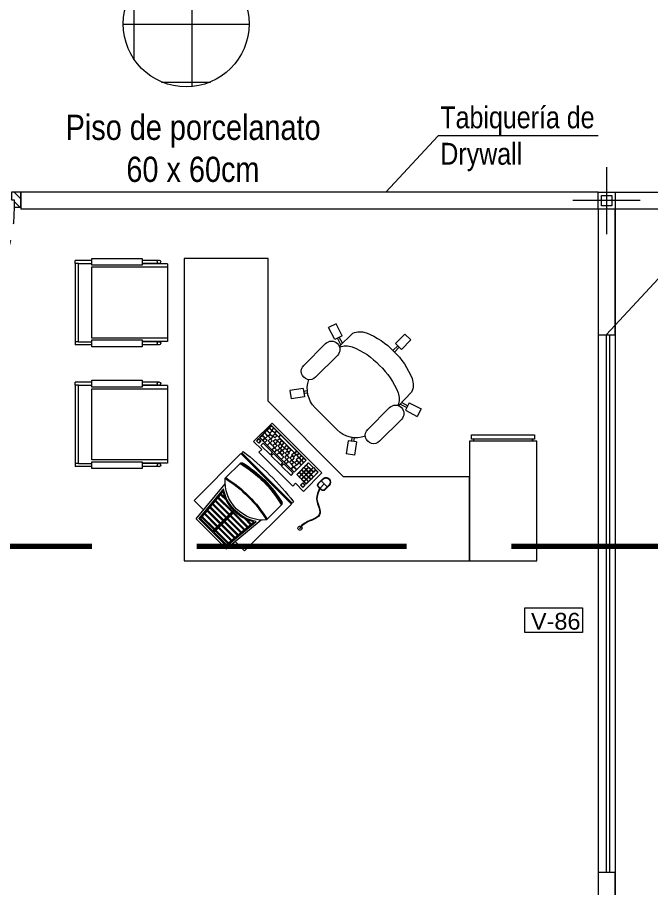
# Model space of a CAD drawing. Header units: inches. Extents: x 140 to 978, y -82 to 38.
# Drawn here: x 880.37 to 884.14, y -10.71 to -5.54 of the extents above; entities that cross this region are included whole.
import ezdxf

# ---------------------------------------------------------------- set-up
doc = ezdxf.new("R2010")
doc.units = ezdxf.units.IN
doc.header["$MEASUREMENT"] = 0
doc.linetypes.add('DASHED', pattern=[0.75, 0.5, -0.25])
doc.linetypes.add('DASHED2', pattern=[0.375, 0.25, -0.125])
for name, color, linetype, lineweight in [('UNSAAC-COLUMNA', 24, 'Continuous', 0), ('UNSAAC-CORTE MURO', 42, 'Continuous', 35), ('UNSAAC-LINEA 0.00', 251, 'Continuous', 0), ('UNSAAC-LINEA DE CORTE', 7, 'Continuous', 70), ('UNSAAC-LLAMADOS', 88, 'Continuous', 0), ('UNSAAC-MUEBLE', 254, 'Continuous', 0), ('UNSAAC-MURETE', 146, 'Continuous', 20), ('UNSAAC-PISOS', 253, 'Continuous', 0), ('UNSAAC-PROYECCIONES', 38, 'DASHED2', 0), ('UNSAAC-TEXTOS', 250, 'Continuous', 0), ('UNSAAC-VANOS', 24, 'Continuous', 0), ('UNSAAC-VARIOS', 30, 'Continuous', 0)]:
    doc.layers.add(name, color=color, linetype=linetype, lineweight=lineweight)
doc.styles.add('narrow', font='')
doc.styles.get("Standard").update_dxf_attribs({"font": 'arial.ttf'})
doc.styles.get('narrow').set_extended_font_data('Arial Narrow', italic=True)
pattern_1 = [(135, (0, 0), (-0.01767766952966369, -0.01767766952966369), []), (135, (-0.002209708691207961, -0.002209708691207961), (-0.01767766952966369, -0.01767766952966369), []), (135, (-0.004419417382415923, -0.004419417382415922), (-0.01767766952966369, -0.01767766952966369), [])]

# ---------------------------------------------------------------- blocks, each defined once
blk = doc.blocks.new('PRTX80')
at = {"layer": 'UNSAAC-TEXTOS'}
h = blk.add_hatch(dxfattribs=at)
h.set_pattern_fill('ANSI31', color=256, scale=0.01, style=0)
h.set_pattern_definition([(45, (-1.629622537688277, -4.234901596310408), (-0.02245064030267288, 0.02245064030267288), [])])
h.paths.add_polyline_path([(-0.7550000000000239, 0.03599999999997294), (-0.8000000000000114, 0.03600000000002979), (-0.8000000000000114, -0.03600000000000136), (-0.7685000000000173, -0.03600000000002979), (-0.7685000000000173, 0), (-0.7550000000000239, 0)])
h.paths.add_polyline_path([(0, 0.03600000000002979), (-0.04500000000001592, 0.03600000000000136), (-0.04500000000001592, 2.842170943040401e-14), (-0.03149999999996567, 2.842170943040401e-14), (-0.03149999999999409, -0.03599999999997294), (0, -0.03600000000000136)])
at = {"layer": 'UNSAAC-PROYECCIONES', "ltscale": 0.15}
blk.add_arc((-0.03150000000002251, -0.03600000000000136), 0.7369999999999948, 180.000000000011, 270, dxfattribs=at)
at = {"layer": 'UNSAAC-TEXTOS'}
for p, q in [((-0.1654626311569416, -0.6619715505120496), (-0.1660841932950063, -0.6694457501687339)), ((-0.1617255313285852, -0.662282331581082), (-0.1654626311569416, -0.6619715505120496)), ((-0.1607931881214597, -0.6510710320959561), (-0.1632794366737755, -0.6809678307228637)), ((-0.1268485085971349, -0.6501309618889479), (-0.1567453072240426, -0.6476447133366605)), ((-0.1237329709068717, -0.6579159426147498), (-0.1255976573210944, -0.6803385415848879)), ((-0.1234221898378394, -0.6541788427863366), (-0.1237329709068717, -0.6579159426147498)), ((-0.1084114281213147, -0.6591900978861815), (-0.1237329709068717, -0.657915942614693)), ((-0.08349742926668569, -0.6612619716796644), (-0.0681758864811286, -0.6625361269510961)), ((-0.0681758864811286, -0.6625361269511529), (-0.07004057289535126, -0.684958725921291)), ((-0.06786510541209623, -0.6587990271227113), (-0.0681758864811286, -0.6625361269511529)), ((-0.06381722451467908, -0.6553727083634158), (-0.03392042588777144, -0.6578589569157316)), ((-0.03049410712847589, -0.6619068378131203), (-0.03298035568079172, -0.691803636440028)), ((-0.16234709346665, -0.6697565312377662), (-0.1660841932950063, -0.6694457501687339)), ((-0.1299563192875723, -0.6875019601725114), (-0.1598531179144516, -0.6850157116202809)), ((-0.1255976573210944, -0.6803385415848879), (-0.1259084383901552, -0.684075641413159)), ((-0.1102761145355373, -0.6816126968563196), (-0.1255976573210944, -0.6803385415848879)), ((-0.08536211568090835, -0.6836845706498025), (-0.07004057289535126, -0.684958725921291)), ((-0.07004057289535126, -0.684958725921291), (-0.07035135396435521, -0.6886958257495621)), ((-0.06692503520505966, -0.6927437066469793), (-0.03702823657818044, -0.6952299551993519)), ((-0.03204801247366618, -0.6805923369549305), (-0.02831091264530983, -0.6809031180239629)), ((-0.03142645033560143, -0.6731181372982462), (-0.02768935050724508, -0.6734289183672786)), ((-0.02768935050724508, -0.6734289183672786), (-0.02831091264530983, -0.6809031180239629))]:
    blk.add_line(p, q, dxfattribs=at)
for points in [[(-0.8000000000000114, 0.03600000000000136), (-0.7550000000000239, 0.03600000000000136), (-0.7550000000000239, 0), (-0.7685000000000173, 0), (-0.7685000000000173, -0.03600000000000136), (-0.8000000000000114, -0.03600000000000136), (-0.8000000000000114, 0.03600000000000136)], [(-0.04500000000001592, 0.03600000000000136), (0, 0.03600000000000136), (0, -0.03600000000000136), (-0.03149999999999409, -0.03600000000000136), (-0.03149999999999409, 0), (-0.04500000000001592, 0), (-0.04500000000001592, 0.03600000000000136)]]:
    blk.add_lwpolyline(points, dxfattribs=at)
blk.add_lwpolyline([(-0.05641399885575993, -0.03392812620643326), (-0.03150000000002251, -0.03600000000000136), (-0.0925436889916682, -0.770042006995709), (-0.1174576878462972, -0.7679701332022546)], close=True, dxfattribs=at)
for centre, start, end in [((-0.1570560882931034, -0.6513818131650169), 85.24616264725039, 175.2461626472142), ((-0.1271592896661957, -0.6538680617173043), 355.2461626472142, 85.24616264724675), ((-0.06412800558373988, -0.6591098081917721), 85.24616264718163, 175.2461626472142), ((-0.03423120695683224, -0.6615960567441164), 355.2461626472142, 85.24616264717801), ((-0.1595423368454192, -0.6812786117919245), 175.2461626472142, 265.2461626472468), ((-0.1296455382185115, -0.6837648603441551), 265.2461626472504, 355.2461626472142), ((-0.06661425413599886, -0.6890066068186229), 175.2461626472142, 265.246162647178), ((-0.03671745550914807, -0.691492855371024), 265.2461626471816, 355.2461626472142)]:
    blk.add_arc(centre, 0.00375, start, end, dxfattribs=at)
blk = doc.blocks.new('A$C1DC20D96')
at = {"layer": 'UNSAAC-MUEBLE', "xscale": -1.167239801663273, "yscale": 1.167239801663273, "zscale": 1.167239801663273, "rotation": 180}
blk.add_blockref('PRTX80', (-9.781438166100997e-07, 0.03444258034255832), dxfattribs=at)
blk = doc.blocks.new('puertaDer')
at = {"layer": 'UNSAAC-MUEBLE', "lineweight": 0, "ltscale": 0.4, "xscale": 1.070902481408632, "yscale": 1.070902481408632, "zscale": 1.070902481408632, "rotation": 270}
blk.add_blockref('A$C1DC20D96', (0.05186535524511049, -1.047496652972768e-06), dxfattribs=at)
blk = doc.blocks.new('A$C4BD35AAB')
at = {"layer": 'UNSAAC-MUEBLE'}
h = blk.add_hatch(dxfattribs=at)
h.set_pattern_fill('PLAST', color=256, scale=0.1, angle=135, style=0)
h.set_pattern_definition(pattern_1)
edge = h.paths.add_edge_path()
edge.add_line((-0.1785963555885246, 1.929996955972456), (-0.2521586641378235, 2.003559264521755))
edge.add_line((-0.2521586641378235, 2.003559264521755), (-0.4154827384386408, 1.868457870344173))
edge.add_ellipse((-0.4724693101620687, 1.627530689822379), major_axis=(0.1750619542795839, -0.175061954279584), ratio=0.9999999999896578, start_angle=91.40638762141651, end_angle=121.6923876223781, ccw=False)
edge.add_line((-0.3017567473802956, 1.80683656418114), (-0.1785963555885246, 1.929996955972456))
h = blk.add_hatch(dxfattribs=at)
h.set_pattern_fill('PLAST', color=256, scale=0.1, angle=135, style=0)
h.set_pattern_definition(pattern_1)
edge = h.paths.add_edge_path()
edge.add_line((-0.170003044011537, 1.921403644395923), (-0.09644073546223808, 1.847841335846169))
edge.add_line((-0.09644073546223808, 1.847841335846169), (-0.2315421296402747, 1.684517261545807))
edge.add_ellipse((-0.4724693101625235, 1.627530689822379), major_axis=(0.1750619542785299, -0.1750619542785301), ratio=0.9999999999967686, start_angle=58.30761237739129, end_angle=88.5936123785009)
edge.add_line((-0.2931634358033079, 1.798243252604152), (-0.170003044011537, 1.921403644395923))
for p, q in [((-1.788894230829101, 2.650000036508573), (-1.788894230829101, 2.750000000745786)), ((-1.770721154688545, 2.750000000745786), (-1.788894230829101, 2.750000000745786)), ((-1.770721154688545, 2.750000000745786), (-1.304278858926409, 2.750000000745786)), ((-1.770721154688545, 2.728850516180955), (-1.770721154688545, 2.750000000745786)), ((-1.304278858926409, 2.728850516180955), (-1.304278858926409, 2.750000000745786)), ((-1.304278858926409, 2.750000000745786), (-1.286105782785853, 2.750000000745786)), ((-1.286105782785853, 2.650000036508573), (-1.286105782785853, 2.750000000745786)), ((-1.063894243992763, 2.650000036505389), (-1.063894243992763, 2.750000000742602)), ((-1.045721167852207, 2.750000000742602), (-1.063894243992763, 2.750000000742602)), ((-1.045721167852207, 2.750000000742602), (-0.5792788720900717, 2.750000000742602)), ((-1.045721167852207, 2.728850516177772), (-1.045721167852207, 2.750000000742602)), ((-0.5792788720900717, 2.728850516177772), (-0.5792788720900717, 2.750000000742602)), ((-0.5792788720900717, 2.750000000742602), (-0.5611057959495156, 2.750000000742602)), ((-0.5611057959495156, 2.650000036505389), (-0.5611057959495156, 2.750000000742602)), ((-1.304278858926409, 2.728850516180955), (-1.770721154688545, 2.728850516180955)), ((-1.770721154688545, 2.728850516180955), (-1.770721154688545, 2.65000000670625)), ((-1.304278858926409, 2.728850516180955), (-1.304278858926409, 2.65000000670625)), ((-0.5792788720900717, 2.728850516177772), (-1.045721167852207, 2.728850516177772)), ((-1.045721167852207, 2.728850516177772), (-1.045721167852207, 2.650000006703067)), ((-0.5792788720900717, 2.728850516177772), (-0.5792788720900717, 2.650000006703067)), ((-1.759615385517918, 2.65000000670625), (-1.799999999999727, 2.65000000670625)), ((-1.799999999999727, 2.65000000670625), (-1.799999999999727, 2.349999994785321)), ((-1.759615385517918, 2.349999994785321), (-1.759615385517918, 2.65000000670625)), ((-1.325480781717488, 2.65000000670625), (-1.749519231897466, 2.65000000670625)), ((-1.749519231897466, 2.65000000670625), (-1.749519231897466, 2.200000018627179)), ((-1.325480781717488, 2.200000018627179), (-1.325480781717488, 2.65000000670625)), ((-1.2750000004512, 2.65000000670625), (-1.315384607411033, 2.65000000670625)), ((-1.315384607411033, 2.65000000670625), (-1.315384607411033, 2.349999994785321)), ((-1.2750000004512, 2.349999994785321), (-1.2750000004512, 2.65000000670625)), ((-1.034615398681581, 2.650000006703067), (-1.07500001316339, 2.650000006703067)), ((-1.07500001316339, 2.650000006703067), (-1.07500001316339, 2.349999994782138)), ((-1.034615398681581, 2.349999994782138), (-1.034615398681581, 2.650000006703067)), ((-0.6004807948811504, 2.650000006703067), (-1.024519245061128, 2.650000006703067)), ((-1.024519245061128, 2.650000006703067), (-1.024519245061128, 2.200000018623996)), ((-0.6004807948811504, 2.200000018623996), (-0.6004807948811504, 2.650000006703067)), ((-0.5500000136148628, 2.650000006703067), (-0.5903846205746959, 2.650000006703067)), ((-0.5903846205746959, 2.650000006703067), (-0.5903846205746959, 2.349999994782138)), ((-0.5500000136148628, 2.349999994782138), (-0.5500000136148628, 2.650000006703067)), ((-1.799999999999727, 2.349999994785321), (-1.759615385517918, 2.349999994785321)), ((-1.788894230829101, 2.252414214704004), (-1.788894230829101, 2.349999994785321)), ((-1.770721154688545, 2.252414214704004), (-1.770721154688545, 2.349999994785321)), ((-1.768701923588196, 2.200000000000728), (-1.768701923588196, 2.349999994785321)), ((-1.315384607411033, 2.349999994785321), (-1.2750000004512, 2.349999994785321)), ((-1.30629806557954, 2.200000000000728), (-1.30629806557954, 2.349999756366742)), ((-1.304278860807244, 2.252414205710011), (-1.304278860807244, 2.349999756366742)), ((-1.286105777144257, 2.252414205710011), (-1.286105777144257, 2.349999756366742)), ((-1.07500001316339, 2.349999994782138), (-1.034615398681581, 2.349999994782138)), ((-1.063894243992763, 2.252414214700821), (-1.063894243992763, 2.349999994782138)), ((-1.045721167852207, 2.252414214700821), (-1.045721167852207, 2.349999994782138)), ((-1.043701936751859, 2.199999999997544), (-1.043701936751859, 2.349999994782138)), ((-0.5903846205746959, 2.349999994782138), (-0.5500000136148628, 2.349999994782138)), ((-0.5812980787432025, 2.199999999997544), (-0.5812980787432025, 2.349999756363559)), ((-0.5792788739709067, 2.252414205706827), (-0.5792788739709067, 2.349999756363559)), ((-0.56110579030792, 2.252414205706827), (-0.56110579030792, 2.349999756363559)), ((-1.768701923588196, 2.200000000000728), (-1.749519231897466, 2.200000000000728)), ((-1.749519231897466, 2.200000018627179), (-1.325480781717488, 2.200000018627179)), ((-1.325480781717488, 2.200000018627179), (-1.30629806557954, 2.200000000000728)), ((-1.043701936751859, 2.199999999997544), (-1.024519245061128, 2.199999999997544)), ((-1.024519245061128, 2.200000018623996), (-0.6004807948811504, 2.200000018623996)), ((-0.6004807948811504, 2.200000018623996), (-0.5812980787432025, 2.199999999997544)), ((-0.250997149401428, 2.028177684516322), (-0.458591208956932, 1.856456234454527)), ((-0.07182231546812545, 1.84900285058302), (-0.250997149401428, 2.028177684516322)), ((-0.1785963555885246, 1.929996955972456), (-0.3017567473802956, 1.80683656418114)), ((-0.170003044011537, 1.929996955972911), (-0.3017040116728822, 1.798295988311565)), ((-0.170003044011537, 1.921403644395923), (-0.2931634358033079, 1.798243252604152)), ((-0.4913928969881454, 1.856094476411272), (-0.5840165196282214, 1.763470853771196)), ((-0.07182231546812545, 1.84900285058302), (-0.2435437655299211, 1.641408791027516)), ((-0.5840165196282214, 1.763470853771196), (-0.5840165196282214, 1.752887844341785)), ((-0.7105587581972941, 1.686426089884208), (-0.8204594154522056, 1.576525432628841)), ((-0.7277209468852561, 1.656535979127057), (-0.7142010652305544, 1.670055860781758)), ((-0.7142014117384861, 1.66864130070644), (-0.7263063849572973, 1.656536327487174)), ((-0.7014734896793016, 1.655913378647256), (-0.7142014117384861, 1.66864130070644)), ((-0.7142010652305544, 1.670055860781758), (-0.7000589296039834, 1.655913725155187)), ((-0.6624754970771392, 1.638342828764053), (-0.7105587581972941, 1.686426089884208)), ((-0.8051307546470525, 1.579126171365715), (-0.7338105504777559, 1.650446375534557)), ((-0.7768464833934559, 1.60599622905147), (-0.7895744054521856, 1.593268306992286)), ((-0.7598759206516661, 1.589025666309681), (-0.7768464833934559, 1.60599622905147)), ((-0.7627353523507736, 1.620107360093698), (-0.7754322698360738, 1.607410442608852)), ((-0.7754322698360738, 1.607410442608852), (-0.7542190664012196, 1.586197239173998)), ((-0.7415221489163741, 1.598894156658844), (-0.7627353523507736, 1.620107360093698)), ((-0.7486106457322421, 1.634232066712229), (-0.7612901342095029, 1.621552578235423)), ((-0.7612901342095029, 1.621552578235423), (-0.7429053578998719, 1.603167801926247)), ((-0.7302258694230659, 1.615847290402598), (-0.7486106457322421, 1.634232066712229)), ((-0.7338107483706153, 1.649031964073856), (-0.7471842180675594, 1.635658494376912)), ((-0.7471842180675594, 1.635658494376912), (-0.7316278688831517, 1.620102145192959)), ((-0.7302258694230659, 1.615847290402598), (-0.7429053578998719, 1.603167801926247)), ((-0.7182543991866623, 1.633475614889903), (-0.7338107483706153, 1.649031964073856)), ((-0.7338105504777559, 1.650446375534557), (-0.5273353703705652, 1.443971195427366)), ((-0.7316278688831517, 1.620102145192959), (-0.7182543991866623, 1.633475614889903)), ((-0.7302136553257697, 1.618687931635577), (-0.7168401856292803, 1.632061401332521)), ((-0.7302136553257697, 1.618687931635577), (-0.7174857332565807, 1.605960009566388)), ((-0.7135788112582304, 1.64239384350094), (-0.7277209468852561, 1.656535979127057)), ((-0.7263063849572973, 1.656536327487174), (-0.7135784628985675, 1.643808405428445)), ((-0.7174857332565807, 1.605960009566388), (-0.7041122635596366, 1.619333479263332)), ((-0.7041122635596366, 1.619333479263332), (-0.7168401856292803, 1.632061401332521)), ((-0.7000589296039834, 1.655913725155187), (-0.7135788112582304, 1.64239384350094)), ((-0.7135784628985675, 1.643808405428445), (-0.7014734896793016, 1.655913378647256)), ((-0.7008508891995007, 1.629665921441756), (-0.6873310075452537, 1.643185803096003)), ((-0.6442823467032213, 1.573097378945931), (-0.7008508891995007, 1.629665921441756)), ((-0.6873310075452537, 1.643185803096003), (-0.6307624650489743, 1.586617260600178)), ((-0.6463082076329556, 1.654510118207781), (-0.6624754970771392, 1.638342828764053)), ((-0.4454898817762114, 1.453691792351037), (-0.6463082076329556, 1.654510118207781)), ((-0.3365291462127971, 1.515983480356226), (-0.2439055235731757, 1.608607102995848)), ((-0.5234745673551515, 1.279540584531787), (-0.8204594154522056, 1.576525432628841)), ((-0.5986555745394071, 1.372650991258524), (-0.8051307546470525, 1.579126171365715)), ((-0.7909886190200268, 1.591854093424445), (-0.8037165410787566, 1.579126171365715)), ((-0.8037165410787566, 1.579126171365715), (-0.7909886190200268, 1.566398249306985)), ((-0.7782606969612971, 1.579126171365715), (-0.7909886190200268, 1.591854093424445)), ((-0.7909886190200268, 1.566398249306985), (-0.7782606969612971, 1.579126171365715)), ((-0.7895744054521856, 1.593268306992286), (-0.7726038427103958, 1.576297744250496)), ((-0.7768464834034603, 1.577711957808333), (-0.7895744054626448, 1.564984035749603)), ((-0.7895744054626448, 1.564984035749603), (-0.7740180562682326, 1.549427686555191)), ((-0.7612901342090481, 1.562155608613921), (-0.7768464834034603, 1.577711957808333)), ((-0.7740180562682326, 1.549427686555191), (-0.7612901342090481, 1.562155608613921)), ((-0.7726038427103958, 1.576297744250496), (-0.7598759206516661, 1.589025666309681)), ((-0.7598759206521208, 1.560741395056539), (-0.7726038427103958, 1.548013472997354)), ((-0.642496194976502, 1.443361669381375), (-0.7598759206521208, 1.560741395056539)), ((-0.7443195714572539, 1.573469317115268), (-0.7570474935159837, 1.560741395056084)), ((-0.7570474935159837, 1.560741395056084), (-0.7443195714577087, 1.548013472997354)), ((-0.7542190664012196, 1.586197239173998), (-0.7415221489163741, 1.598894156658844)), ((-0.7401079353585374, 1.597479943101462), (-0.7528048528433828, 1.584783025616616)), ((-0.7528048528433828, 1.584783025616616), (-0.7400769307851078, 1.572055103557432)), ((-0.7315916493985242, 1.560741395056539), (-0.7443195714572539, 1.573469317115268)), ((-0.7443195714577087, 1.548013472997354), (-0.7315916493985242, 1.560741395056539)), ((-0.7273800132998076, 1.584752021042277), (-0.7401079353585374, 1.597479943101462)), ((-0.7400769307851078, 1.572055103557432), (-0.7273800132998076, 1.584752021042277)), ((-0.7146695202386582, 1.600290941218645), (-0.7273490087159189, 1.587611452741839)), ((-0.7273490087159189, 1.587611452741839), (-0.7146210866567344, 1.57488353068311)), ((-0.7118236641053954, 1.569195671847865), (-0.7245205815906957, 1.55649875436302)), ((-0.7245205815906957, 1.55649875436302), (-0.7117926595319659, 1.54377083230429)), ((-0.7019415981799284, 1.587563019159916), (-0.7146695202386582, 1.600290941218645)), ((-0.7019415981799284, 1.587563019159916), (-0.7146210866567344, 1.57488353068311)), ((-0.6990957420466657, 1.556467749789135), (-0.7118236641053954, 1.569195671847865)), ((-0.7117926595319659, 1.54377083230429), (-0.6990957420466657, 1.556467749789135)), ((-0.7019293840726277, 1.590403660382435), (-0.6885559143756836, 1.603777130079379)), ((-0.7019293840726277, 1.590403660382435), (-0.689201462013898, 1.577675738323251)), ((-0.6863852489959754, 1.572006669975508), (-0.6990647374727814, 1.559327181498702)), ((-0.6990647374727814, 1.559327181498702), (-0.6863368154035925, 1.546599259429968)), ((-0.6877872484460568, 1.576261524755409), (-0.675059326387327, 1.563533602697134)), ((-0.6736573269267865, 1.559278747906319), (-0.6863852489959754, 1.572006669975508)), ((-0.6736573269267865, 1.559278747906319), (-0.6863368154035925, 1.546599259429968)), ((-0.675059326387327, 1.563533602697134), (-0.6616858566903829, 1.576907072393624)), ((-0.673645112829945, 1.562119389139298), (-0.6602716431330009, 1.575492858836242)), ((-0.673645112829945, 1.562119389139298), (-0.6609171907707605, 1.549391467080568)), ((-0.6609171907707605, 1.549391467080568), (-0.6475437210742712, 1.562764936777512)), ((-0.6475437210742712, 1.562764936777512), (-0.6602716431330009, 1.575492858836242)), ((-0.6307624650489743, 1.586617260600178), (-0.6442823467032213, 1.573097378945931)), ((-0.582764056740416, 1.511579088983126), (-0.6393325992366954, 1.568147631478951)), ((-0.6258127175824484, 1.581667513133198), (-0.5692441750866237, 1.525098970636918)), ((-0.7726038427103958, 1.548013472997354), (-0.6552241170356865, 1.43063374732219)), ((-0.7499764257081551, 1.525386055995114), (-0.7372485036494254, 1.538113978053843)), ((-0.7160353002145712, 1.545185045872131), (-0.7287632222733009, 1.532457123813401)), ((-0.7287632222733009, 1.532457123813401), (-0.7160353002145712, 1.519729201754672)), ((-0.7033073781558414, 1.532457123813401), (-0.7160353002145712, 1.545185045872131)), ((-0.7160353002145712, 1.519729201754672), (-0.7033073781558414, 1.532457123813401)), ((-0.7018931645875455, 1.53104291024556), (-0.71462108664673, 1.51831498818683)), ((-0.71462108664673, 1.51831498818683), (-0.7018931645875455, 1.505587066128101)), ((-0.6891652425292705, 1.51831498818683), (-0.7018931645875455, 1.53104291024556)), ((-0.7018931645875455, 1.505587066128101), (-0.6891652425292705, 1.51831498818683)), ((-0.6835393928627127, 1.540911400605182), (-0.6962363103475582, 1.528214483120337)), ((-0.6962363103475582, 1.528214483120337), (-0.6835083882888284, 1.515486561061152)), ((-0.6736088933448627, 1.502758639002877), (-0.6863368154035925, 1.490030716943693)), ((-0.6708114708035282, 1.528183478546453), (-0.6835393928627127, 1.540911400605182)), ((-0.6835083882888284, 1.515486561061152), (-0.6708114708035282, 1.528183478546453)), ((-0.669397257235687, 1.526769264978611), (-0.6820941747209872, 1.514072347493766)), ((-0.6820941747209872, 1.514072347493766), (-0.6693662526622575, 1.501344425434581)), ((-0.660880971286133, 1.490030716943693), (-0.6736088933448627, 1.502758639002877)), ((-0.6581009777428335, 1.543722398722366), (-0.6707804662196395, 1.53104291024556)), ((-0.6707804662196395, 1.53104291024556), (-0.658052544160455, 1.51831498818683)), ((-0.6566693351769572, 1.514041342919882), (-0.669397257235687, 1.526769264978611)), ((-0.6693662526622575, 1.501344425434581), (-0.6566693351769572, 1.514041342919882)), ((-0.645373055683649, 1.530994476663636), (-0.6581009777428335, 1.543722398722366)), ((-0.645373055683649, 1.530994476663636), (-0.658052544160455, 1.51831498818683)), ((-0.6439588421158078, 1.529580263095795), (-0.6566383305930685, 1.516900774618989)), ((-0.6566383305930685, 1.516900774618989), (-0.6439104085343388, 1.504172852560259)), ((-0.6453608415763483, 1.533835117886156), (-0.6319873718794042, 1.5472085875831)), ((-0.6453608415763483, 1.533835117886156), (-0.6326329195176186, 1.521107195827426)), ((-0.631230920057078, 1.516852341037065), (-0.6439588421158078, 1.529580263095795)), ((-0.631230920057078, 1.516852341037065), (-0.6439104085343388, 1.504172852560259)), ((-0.6312187059602365, 1.519692982270044), (-0.6184907838910476, 1.506965060200855)), ((-0.6184907838910476, 1.506965060200855), (-0.6051173141941035, 1.520338529897799)), ((-0.5895609650101505, 1.504782180713846), (-0.6029344347070946, 1.491408711016447)), ((-0.5768330429514208, 1.492054258654662), (-0.5895609650101505, 1.504782180713846)), ((-0.5212457667776107, 1.450060799019866), (-0.5778143092738901, 1.506629341516145)), ((-0.5642944276196431, 1.520149223170392), (-0.5077258851233637, 1.463580680674113)), ((-0.3365291462132518, 1.515983480356226), (-0.3471121556426624, 1.515983480356226)), ((-1.02655423952865, 1.391730712034132), (-1.014039482317912, 1.470745779275603)), ((-1.014039482317912, 1.470745779275603), (-0.9646550652901169, 1.462924056025258)), ((-0.9771698224963075, 1.383908988768326), (-0.9646550652901169, 1.462924056025258)), ((-0.6863368154035925, 1.490030716943693), (-0.6736088933448627, 1.477302794884963)), ((-0.6736088933448627, 1.477302794884963), (-0.660880971286133, 1.490030716943693)), ((-0.6594667577182918, 1.488616503376306), (-0.6721946797770215, 1.475888581317122)), ((-0.6721946797770215, 1.475888581317122), (-0.6594667577182918, 1.463160659258392)), ((-0.646738835659562, 1.475888581317122), (-0.6594667577182918, 1.488616503376306)), ((-0.6594667577182918, 1.463160659258392), (-0.646738835659562, 1.475888581317122)), ((-0.6411129859930043, 1.498484993735929), (-0.6538099034778497, 1.485788076251083)), ((-0.6538099034778497, 1.485788076251083), (-0.6410819814091155, 1.473060154181439)), ((-0.631182486475609, 1.460332232133169), (-0.6439104085343388, 1.447604310073984)), ((-0.6283850639238153, 1.485757071666285), (-0.6411129859930043, 1.498484993735929)), ((-0.6410819814091155, 1.473060154181439), (-0.6283850639238153, 1.485757071666285)), ((-0.6184545644059654, 1.44760431006398), (-0.631182486475609, 1.460332232133169)), ((-0.615674570873125, 1.501295991853112), (-0.628354059349931, 1.488616503376306)), ((-0.628354059349931, 1.488616503376306), (-0.6156261372912013, 1.475888581317122)), ((-0.6128287147398623, 1.470200722482332), (-0.6255256322247078, 1.457503804997486)), ((-0.6255256322247078, 1.457503804997486), (-0.6127977101659781, 1.444775882938757)), ((-0.6029466488143953, 1.488568069793928), (-0.615674570873125, 1.501295991853112)), ((-0.6029466488143953, 1.488568069793928), (-0.6156261372912013, 1.475888581317122)), ((-0.6001007926811326, 1.457472800423602), (-0.6128287147398623, 1.470200722482332)), ((-0.6127977101659781, 1.444775882938757), (-0.6001007926811326, 1.457472800423602)), ((-0.6029344347070946, 1.491408711016447), (-0.5902065126483649, 1.478680788957718)), ((-0.5873902996299876, 1.473011720609975), (-0.6000697881072483, 1.460332232133169)), ((-0.6000697881072483, 1.460332232133169), (-0.5873418660380594, 1.44760431006398)), ((-0.5902065126483649, 1.478680788957718), (-0.5768330429514208, 1.492054258654662)), ((-0.5746623775612534, 1.460283798540786), (-0.5873902996299876, 1.473011720609975)), ((-0.5746623775612534, 1.460283798540786), (-0.5873418660380594, 1.44760431006398)), ((-0.5746501634639571, 1.46312443977331), (-0.5619222413947682, 1.450396517704576)), ((-0.5619222413947682, 1.450396517704576), (-0.5485487716978241, 1.46376998740152)), ((-0.5471345581404421, 1.462355773844138), (-0.5605080278373862, 1.448982304146739)), ((-0.5287497818312659, 1.443970997534507), (-0.5471345581404421, 1.462355773844138)), ((-0.5077258851233637, 1.463580680674113), (-0.5212457667776107, 1.450060799019866)), ((-0.461657171220395, 1.437524502907308), (-0.4454898817762114, 1.453691792351037)), ((-0.6552241170356865, 1.43063374732219), (-0.642496194976502, 1.443361669381375)), ((-0.6410819814091155, 1.441947455813533), (-0.6538099034673905, 1.429219533754804)), ((-0.6538099034673905, 1.429219533754804), (-0.6410819814086608, 1.416491611695619)), ((-0.6439104085343388, 1.447604310073984), (-0.6311824864651499, 1.43487638800525)), ((-0.628354059349931, 1.429219533754804), (-0.6410819814091155, 1.441947455813533)), ((-0.6410819814086608, 1.416491611695619), (-0.628354059349931, 1.429219533754804)), ((-0.626939845792549, 1.427805320196967), (-0.6396677678512788, 1.415077398138237)), ((-0.6396677678512788, 1.415077398138237), (-0.6269398457820898, 1.402349476069503)), ((-0.6311824864651499, 1.43487638800525), (-0.6184545644059654, 1.44760431006398)), ((-0.6142119237233601, 1.415077398127778), (-0.626939845792549, 1.427805320196967)), ((-0.6269398457820898, 1.402349476069503), (-0.6142119237233601, 1.415077398127778)), ((-0.6127977101659781, 1.413663184570396), (-0.6255256322247078, 1.400935262511666)), ((-0.6255256322247078, 1.400935262511666), (-0.6127977101659781, 1.388207340452936)), ((-0.6028982152220124, 1.432047960880027), (-0.6156261372811969, 1.419320038820842)), ((-0.6156261372811969, 1.419320038820842), (-0.5986555745394071, 1.402349476079507)), ((-0.6000697881072483, 1.400935262511666), (-0.6127977101659781, 1.413663184570396)), ((-0.6127977101659781, 1.388207340452936), (-0.6000697881072483, 1.400935262511666)), ((-0.5986555745394071, 1.399521048943825), (-0.6113834965981368, 1.386793126885095)), ((-0.5859276524806774, 1.415077398138237), (-0.6028982152220124, 1.432047960880027)), ((-0.5273353703705652, 1.443971195427366), (-0.5986555745394071, 1.372650991258524)), ((-0.5986555745394071, 1.402349476079507), (-0.5859276524806774, 1.415077398138237)), ((-0.5859276524806774, 1.386793126885095), (-0.5986555745394071, 1.399521048943825)), ((-0.5845444434967249, 1.441916451239194), (-0.5972413609820251, 1.429219533754349)), ((-0.5972413609820251, 1.429219533754349), (-0.5845134389228406, 1.416491611695619)), ((-0.5845134389123814, 1.413663184570396), (-0.5972413609715659, 1.400935262511666)), ((-0.5972413609715659, 1.400935262511666), (-0.5845134389128361, 1.388207340452482)), ((-0.5718165214379951, 1.429188529180465), (-0.5845444434967249, 1.441916451239194)), ((-0.5845134389128361, 1.358508855631499), (-0.5131932347439943, 1.42982905980034)), ((-0.5845134389228406, 1.416491611695619), (-0.5718165214379951, 1.429188529180465)), ((-0.5717855168536516, 1.400935262511666), (-0.5845134389123814, 1.413663184570396)), ((-0.5845134389128361, 1.388207340452482), (-0.5717855168536516, 1.400935262511666)), ((-0.5690109048227896, 1.429165718659988), (-0.5830992253549994, 1.415077398127778)), ((-0.5830992253549994, 1.415077398127778), (-0.5703713032962696, 1.402349476069503)), ((-0.5591598434712068, 1.444673634262472), (-0.5718393319484676, 1.431994145785211)), ((-0.5718393319484676, 1.431994145785211), (-0.5690109048227896, 1.429165718659988)), ((-0.5703713032962696, 1.402349476069503), (-0.5436034942872539, 1.429117285078064)), ((-0.5605080278373862, 1.448982304146739), (-0.54212325152821, 1.430597527837563)), ((-0.5436034942872539, 1.429117285078064), (-0.5591598434712068, 1.444673634262472)), ((-0.5421180366270164, 1.399490044369941), (-0.5548149541123166, 1.386793126885095)), ((-0.54212325152821, 1.430597527837563), (-0.5287497818312659, 1.443970997534507)), ((-0.5293901145582822, 1.386762122300752), (-0.5421180366270164, 1.399490044369941)), ((-0.5279933300084849, 1.413614750988472), (-0.5406728184857457, 1.400935262511666)), ((-0.5406728184857457, 1.400935262511666), (-0.5279448964165567, 1.388207340442477)), ((-0.5152654079397507, 1.400886828919283), (-0.5279933300084849, 1.413614750988472)), ((-0.5279448964165567, 1.388207340442477), (-0.5152654079397507, 1.400886828919283)), ((-0.5131934326468581, 1.428414648350554), (-0.5265669023438022, 1.41504117865361)), ((-0.5265669023438022, 1.41504117865361), (-0.5138389802746133, 1.402313256583966)), ((-0.513851194381914, 1.399472615361901), (-0.52653068285872, 1.386793126885095)), ((-0.5011232723231842, 1.386744693303172), (-0.513851194381914, 1.399472615361901)), ((-0.5138389802746133, 1.402313256583966), (-0.5004655105781239, 1.415686726281365)), ((-0.5004655105781239, 1.415686726281365), (-0.5131934326468581, 1.428414648350554)), ((-0.5131932347439943, 1.42982905980034), (-0.456624692258174, 1.37326051731452)), ((-0.4990512970202872, 1.414272512723983), (-0.5124247667172313, 1.400899043026584)), ((-0.5124247667172313, 1.400899043026584), (-0.4996968446585015, 1.388171120967854)), ((-0.4996968446585015, 1.388171120967854), (-0.4863233749615574, 1.401544590664798)), ((-0.4863233749615574, 1.401544590664798), (-0.4990512970202872, 1.414272512723983)), ((-0.4849091613937162, 1.400130377096957), (-0.4982826310906603, 1.386756907400468)), ((-0.4721812393349865, 1.387402455038682), (-0.4849091613937162, 1.400130377096957)), ((-0.4646772242813313, 1.393492256523587), (-0.4511573426270843, 1.407012138177834)), ((-0.4511576891450204, 1.405597578112975), (-0.4632626623642864, 1.393492604893709)), ((-0.41357391010024, 1.389441241786699), (-0.461657171220395, 1.437524502907308)), ((-0.4384297670758315, 1.392869656043786), (-0.4511576891450204, 1.405597578112975)), ((-0.4511573426270843, 1.407012138177834), (-0.4370152070109725, 1.392870002561722)), ((-1.163857963282226, 1.387433401640919), (-1.293767282671524, 1.257524082251166)), ((-1.02655423952865, 1.391730712034132), (-0.9771698224963075, 1.383908988768326)), ((-1.01166160267212, 1.36619100867847), (-1.007788161056396, 1.388758457198492)), ((-0.9991614372593176, 1.364664435559007), (-0.9959359009635591, 1.386881243608968)), ((-0.6113834965981368, 1.386793126885095), (-0.5986555745394071, 1.374065204826366)), ((-0.5986555745394071, 1.374065204826366), (-0.5859276524806774, 1.386793126885095)), ((-0.5279448964270159, 1.301940313145678), (-0.5845134389128361, 1.358508855631499)), ((-0.5703713032962696, 1.371236777700688), (-0.5830992253549994, 1.358508855641958)), ((-0.5830992253549994, 1.358508855641958), (-0.5562291676696987, 1.331638797956657)), ((-0.5435012456109689, 1.344366720015387), (-0.5703713032962696, 1.371236777700688)), ((-0.5562291676696987, 1.385378913327713), (-0.5689570897288831, 1.372650991268529)), ((-0.5689570897288831, 1.372650991268529), (-0.5562291676592395, 1.35992306919934)), ((-0.5435012456005097, 1.372650991258524), (-0.5562291676696987, 1.385378913327713)), ((-0.5562291676592395, 1.35992306919934), (-0.5435012456005097, 1.372650991258524)), ((-0.5548149541123166, 1.386793126885095), (-0.5420870320431277, 1.374065204815906)), ((-0.5420870320431277, 1.371236777701142), (-0.5548149541018574, 1.358508855641958)), ((-0.5548149541018574, 1.358508855641958), (-0.5420870320431277, 1.345780933583228)), ((-0.5420870320431277, 1.374065204815906), (-0.5293901145582822, 1.386762122300752)), ((-0.529359109984398, 1.358508855641958), (-0.5420870320431277, 1.371236777701142)), ((-0.5420870320431277, 1.345780933583228), (-0.529359109984398, 1.358508855641958)), ((-0.5279759010004454, 1.38534790874337), (-0.5406728184857457, 1.372650991258524)), ((-0.5406728184857457, 1.372650991258524), (-0.5279448964265612, 1.359923069199795)), ((-0.5279448964165567, 1.357094642074117), (-0.5406728184752865, 1.344366720015387)), ((-0.5152479789417157, 1.37261998668464), (-0.5279759010004454, 1.38534790874337)), ((-0.456624692258174, 1.37326051731452), (-0.5279448964270159, 1.301940313145678)), ((-0.5279448964265612, 1.359923069199795), (-0.5152479789417157, 1.37261998668464)), ((-0.515216974357827, 1.344366720015387), (-0.5279448964165567, 1.357094642074117)), ((-0.52653068285872, 1.386793126885095), (-0.5138027607999902, 1.374065204826366)), ((-0.5138337653738745, 1.371205773116799), (-0.5265306828591747, 1.358508855631499)), ((-0.5265306828591747, 1.358508855631499), (-0.5138027607999902, 1.345780933573224)), ((-0.5234745673551515, 1.279540584531787), (-0.41357391010024, 1.389441241786699)), ((-0.5011058433151447, 1.358477851057614), (-0.5138337653738745, 1.371205773116799)), ((-0.5138027607999902, 1.374065204826366), (-0.5011232723231842, 1.386744693303172)), ((-0.5138027607999902, 1.345780933573224), (-0.5011058433151447, 1.358477851057614)), ((-0.499709058755343, 1.38533047973533), (-0.5123885472326037, 1.372650991258524)), ((-0.5123885472326037, 1.372650991258524), (-0.4996606251734192, 1.359923069199795)), ((-0.4996916297577627, 1.357063637500687), (-0.5123885472426082, 1.344366720015387)), ((-0.4869811366966132, 1.372602557676146), (-0.499709058755343, 1.38533047973533)), ((-0.4869637076885738, 1.344335715431043), (-0.4996916297577627, 1.357063637500687)), ((-0.4996606251734192, 1.359923069199795), (-0.4869811366966132, 1.372602557676146)), ((-0.4982826310906603, 1.386756907400468), (-0.4855547090319305, 1.374028985341283)), ((-0.4855669231392312, 1.371188344119219), (-0.4982464116160372, 1.358508855641958)), ((-0.4982464116160372, 1.358508855641958), (-0.4855184895468483, 1.345780933573224)), ((-0.4728390010700423, 1.358460422049575), (-0.4855669231392312, 1.371188344119219)), ((-0.4855547090319305, 1.374028985341283), (-0.4721812393349865, 1.387402455038682)), ((-0.4855184895468483, 1.345780933573224), (-0.4728390010700423, 1.358460422049575)), ((-0.4707670257771497, 1.385988241480845), (-0.4841404954740938, 1.372614771783901)), ((-0.4841404954740938, 1.372614771783901), (-0.4714125734053596, 1.359886849714712)), ((-0.4714125734053596, 1.359886849714712), (-0.4580391037084155, 1.373260319411656)), ((-0.4580391037084155, 1.373260319411656), (-0.4707670257771497, 1.385988241480845)), ((-0.4505350886652195, 1.379350120907475), (-0.4646772242813313, 1.393492256523587)), ((-0.4632626623642864, 1.393492604893709), (-0.4505347402950974, 1.380764682824974)), ((-0.4370152070109725, 1.392870002561722), (-0.4505350886652195, 1.379350120907475)), ((-0.4505347402950974, 1.380764682824974), (-0.4384297670758315, 1.392869656043786)), ((-1.09314728516938, 1.316722723528528), (-1.223056604558678, 1.186813404138775)), ((-0.8453478464821274, 1.254023665999739), (-0.9107492353541602, 1.319425053523901)), ((-0.5562291676696987, 1.331638797956657), (-0.5435012456109689, 1.344366720015387)), ((-0.5420870320431277, 1.342952506447546), (-0.5548149541018574, 1.330224584388816)), ((-0.5548149541018574, 1.330224584388816), (-0.5420870320431277, 1.317496662330086)), ((-0.529359109984398, 1.330224584388816), (-0.5420870320431277, 1.342952506447546)), ((-0.5420870320431277, 1.317496662330086), (-0.529359109984398, 1.330224584388816)), ((-0.5406728184752865, 1.344366720015387), (-0.5279448964165567, 1.331638797956657)), ((-0.5138027607999902, 1.342952506458005), (-0.5406728184857457, 1.316082448772249)), ((-0.5406728184857457, 1.316082448772249), (-0.5279448964165567, 1.303354526703515)), ((-0.5279448964165567, 1.331638797956657), (-0.515216974357827, 1.344366720015387)), ((-0.5279448964165567, 1.303354526703515), (-0.5010748387308013, 1.330224584388816)), ((-0.5010748387308013, 1.330224584388816), (-0.5138027607999902, 1.342952506458005)), ((-0.5123885472426082, 1.344366720015387), (-0.4996606251734192, 1.331638797946198)), ((-0.4996606251734192, 1.331638797946198), (-0.4869637076885738, 1.344335715431043)), ((-0.8453478464821274, 1.254023665999739), (-0.7799464589684248, 1.188622277138165)), ((-0.4754559672060168, 1.283258418510286), (-0.4401006281464106, 1.247903079451589)), ((-0.4330295603349441, 1.290329486322662), (-0.4577782976762137, 1.265580748980938)), ((-1.41119357293519, 1.195391800006746), (-1.388239739395431, 1.239811632585315)), ((-1.340121840804386, 1.15866566634395), (-1.41119357293519, 1.195391800006746)), ((-1.317168007279633, 1.203085498927521), (-1.388239739395431, 1.239811632585315)), ((-1.340121840804386, 1.15866566634395), (-1.317168007279633, 1.203085498927521)), ((-1.354603102098281, 1.095268350643892), (-1.276909304611763, 1.175716104563435)), ((-1.295878753651778, 1.156074259025445), (-1.331190414524372, 1.175949596702594)), ((-1.285525606077044, 1.166794387215305), (-1.325683107566419, 1.186607234903931)), ((-0.7347070769333186, 1.100210075232553), (-0.7124902688833572, 1.103435611528766)), ((-0.7331805038033963, 1.087709909809291), (-0.7106130552933791, 1.091583351436384)), ((-0.7154625237239998, 1.122201689996018), (-0.6364474564666125, 1.134716447201299)), ((-0.7076408004581936, 1.072817272963675), (-0.7154625237239998, 1.122201689996018)), ((-0.6286257332167224, 1.085332030174413), (-0.6364474564666125, 1.134716447201299)), ((-0.7076408004581936, 1.072817272963675), (-0.6286257332167224, 1.085332030174413)), ((-0.7826487889637974, 1.006224227322491), (-0.912558108353096, 0.8763149079331924)), ((-0.7119381108514062, 0.9355135492100999), (-0.8418474302407049, 0.8056042298208013)), ((-1.293696908881429, 0.8411381828173035), (-1.350265451377709, 0.784569640321024)), ((-1.258341569820459, 0.8057828437558783), (-1.293696908881429, 0.8411381828173035)), ((-1.252080786910028, 0.8566184559263093), (-1.280260620613717, 0.8277018945491363)), ((-1.242124569037969, 0.8466622380533408), (-1.271777858098631, 0.8192191320340498)), ((-1.314910112316284, 0.7492143012600536), (-1.350265451377709, 0.784569640321024)), ((-1.258341569820459, 0.8057828437558783), (-1.314910112316284, 0.7492143012600536)), ((-1.004103161848434, 0.7447684103935899), (-0.923655407928436, 0.8224622078805623)), ((-0.9432972534564215, 0.8034927588305436), (-0.9234219157892767, 0.7681810979674992)), ((-0.9407058461379165, 0.7592496716770256), (-0.8962860135643496, 0.7822035052122374)), ((-0.9325771252765662, 0.8138459064148265), (-0.9127642775879394, 0.7736884049254513)), ((-0.8962860135643496, 0.7822035052122374), (-0.8595598799065556, 0.7111317730964402)), ((-0.9407058461379165, 0.7592496716770256), (-0.9039797124851248, 0.6881779395566809)), ((-0.9039797124851248, 0.6881779395566809), (-0.8595598799065556, 0.7111317730964402))]:
    blk.add_line(p, q, dxfattribs=at)
for points in [[(-1.76971153913837, 2.250000000745786), (-1.77266863406976, 2.257071068399455), (-1.779807692758823, 2.260000000522268), (-1.786946751447886, 2.257071068399455), (-1.789903846379275, 2.250000000745786), (-1.786946751447886, 2.242928933091662), (-1.779807692758823, 2.240000000969303), (-1.77266863406976, 2.242928933091662)], [(-1.285096165354844, 2.250000000745786), (-1.288053260286688, 2.257071068399455), (-1.295192318975751, 2.260000000522268), (-1.302331377664359, 2.257071068399455), (-1.305288472596203, 2.250000000745786), (-1.302331377664359, 2.242928933091662), (-1.295192318975751, 2.240000000969303), (-1.288053260286688, 2.242928933091662)], [(-1.044711552302033, 2.250000000742602), (-1.047668647233422, 2.257071068396272), (-1.054807705922485, 2.260000000519085), (-1.061946764611548, 2.257071068396272), (-1.064903859542937, 2.250000000742602), (-1.061946764611548, 2.242928933088479), (-1.054807705922485, 2.24000000096612), (-1.047668647233422, 2.242928933088479)], [(-0.5600961785185063, 2.250000000742602), (-0.5630532734503504, 2.257071068396272), (-0.5701923321394133, 2.260000000519085), (-0.5773313908280215, 2.257071068396272), (-0.5802884857598656, 2.250000000742602), (-0.5773313908280215, 2.242928933088479), (-0.5701923321394133, 2.24000000096612), (-0.5630532734503504, 2.242928933088479)], [(-1.799999999999727, 2.100000000000364), (0, 2.100000000000364), (0, 0.4000000000000909), (-0.5, 0.4000000000000909), (-0.5, 1.150000000000091), (-0.9499999999998181, 1.600000000000364), (-1.799999999999727, 1.600000000000364)], [(-0.634287392353599, 1.757394154870781), (-0.6387068097360498, 1.75297473748833), (-0.3470252624961176, 1.461293190248853), (-0.3426058451136669, 1.465712607631303)], [(-0.7142010652305544, 1.670055860781758), (-0.7000589296039834, 1.655913725155187), (-0.7135788112582304, 1.64239384350094), (-0.7277209468852561, 1.656535979127057)], [(-0.6873310075452537, 1.643185803096003), (-0.6307624650489743, 1.586617260600178), (-0.6442823467032213, 1.573097378945931), (-0.7008508891995007, 1.629665921441756)], [(-0.6258127175824484, 1.581667513133198), (-0.5692441750863964, 1.525098970637146), (-0.582764056740416, 1.511579088983126), (-0.6393325992366954, 1.568147631478951)], [(-0.5642944276196431, 1.520149223170392), (-0.5077258851233637, 1.463580680674113), (-0.5212457667776107, 1.450060799019866), (-0.5778143092738901, 1.506629341516145)], [(-0.4511573426270843, 1.407012138177834), (-0.4646772242813313, 1.393492256523587), (-0.4505350886652195, 1.379350120907475), (-0.4370152070109725, 1.392870002561722)], [(0, 0), (-0.712500000000091, 0), (-0.712500000000091, 0.4000000000000909), (0, 0.4000000000000909)]]:
    blk.add_lwpolyline(points, close=True, dxfattribs=at)
for points in [[(-0.3042082229917469, 1.984161575693633), (-0.36028351464347, 2.040236867345357), (-0.638706809735595, 1.761813572253232), (-0.3381864277312161, 1.461293190248853), (-0.05976313263909105, 1.739716485340978), (-0.1158384242908141, 1.795791776992701)], [(-0.7124999999973625, 0.375), (-0.7249999999976353, 0.375), (-0.7249999999976353, 0.3875000000002728), (-0.7499999999972715, 0.3875000000002728), (-0.7499999999972715, 0.0124999999998181), (-0.7249999999976353, 0.0124999999998181), (-0.7249999999976353, 0.0249999999996362), (-0.7124999999973625, 0.0249999999996362), (-0.7249999999976353, 0.0249999999996362), (-0.7249999999976353, 0.3750000000004547)]]:
    blk.add_lwpolyline(points, dxfattribs=at)
for points in [[(-0.08823459546420054, 1.848228507425574), (-0.2349011085334496, 1.670923360992219, 0.3119328374536817), (-0.4290766389922283, 1.865098891450543), (-0.2517714925593282, 2.011765404520247)], [(-0.3514446798785684, 1.4480349381015), (-0.3426058451136669, 1.456873772866402), (-0.6431262271180458, 1.757394154870781), (-0.6519650618829473, 1.748555320105879, 0.05882352941144483)], [(-0.4489394629113121, 1.235528710780272), (-0.4224229586170622, 1.262045215074977, 0.4142135623755036), (-0.4224229586166075, 1.283258418510741), (-0.4401006281464106, 1.300936088040089, 0.4142135623738387), (-0.4613138315821743, 1.300936088040089), (-0.4878303358764242, 1.274419583745839, 0.4142135623735007), (-0.4878303358764242, 1.235528710780727, 0.4142135623701709)], [(-0.4507072298642925, 1.237296477733253), (-0.4241907255700426, 1.263812982027957, 0.414213562373095), (-0.4241907255695878, 1.28149065155776), (-0.4418683950993909, 1.299168321087109, 0.414213562373095), (-0.459546064629194, 1.299168321087109), (-0.4860625689234439, 1.272651816792859, 0.414213562373761), (-0.4860625689234439, 1.237296477733707), (-0.4860625689234439, 1.237296477733707, 0.414213562373095)]]:
    blk.add_lwpolyline(points, format="xyb", close=True, dxfattribs=at)
for points in [[(-0.3017567473802956, 1.80683656418114, 0.1329222465325057), (-0.4154827384386408, 1.868457870344173), (-0.2521586641378235, 2.003559264521755), (-0.1785963555885246, 1.929996955972456)], [(-0.1700030440119917, 1.921403644395923), (-0.09644073546223808, 1.847841335846169), (-0.2315421296398199, 1.684517261545807, 0.1329222465324368), (-0.2931634358037627, 1.798243252604152, 0.1329222465324368)]]:
    blk.add_lwpolyline(points, format="xyb", dxfattribs=at)
for centre, radius, start, end in [((0.1823227306417721, 2.28232273062622), 0.8026909722220162, 212.4074317973088, 237.5925682026913), ((-0.4724693101620687, 1.627530689822379), 0.2293458233286308, 355.2670787891958, 94.73292121080426), ((0.1823227306417721, 2.28232273062622), 0.7972222222220171, 212.3196165081671, 237.6803834918328), ((0.02696793349150539, 2.126967933476408), 0.7109375000011425, 210.7499673022334, 239.2500326977957), ((0.02696793349150539, 2.126967933476408), 0.7054687500011435, 210.6371381694145, 239.3628618306178), ((0.7710873352616545, 2.871087335246557), 1.812500000009778, 218.2670786731938, 231.7329213268245), ((0.02696793349150539, 2.126967933476408), 0.7164062500011417, 211.477383308566, 238.522616691452), ((-1.128502624220346, 1.352078062579949), 0.05, 315.0000000000092, 135.0000000000092), ((-0.1946699140962664, 1.410355339041416), 0.0125, 220.2331588531285, 208.6721879334756), ((-0.1946732538203833, 1.410353562410819), 0.001250005723989367, 298.1849958682496, 117.8382081343651), ((-1.024979892065403, 1.205194396812203), 0.161546543963, 44.99999999999079, 109.4599707226104), ((-1.258411943610099, 1.222168743190196), 0.05, 135.0000000000092, 315.0000000000092), ((-1.177514122510729, 1.135911001484601), 0.102829792591, 158.0702330397031, 201.3323243672842), ((-0.8941771156801224, 1.074391620426468), 0.161546543963, 340.5400292773874, 44.99999999999079), ((-1.261228735652821, 1.052196388342509), 0.102829792591, 155.2369501519025, 201.3323243671149), ((-0.8631020196321515, 1.256741220813637), 0.439659325257, 201.0946025227213, 226.9447403645468), ((-0.9468166327797007, 1.173026607666088), 0.439659325257, 201.0946025227213, 226.9447403645468), ((-0.7472934499019175, 0.9708688882615206), 0.05, 315.0000000000092, 135.0000000000092), ((-0.8426302916782333, 1.236269492860174), 0.439659325257, 223.055259635444, 248.9053974772763), ((-0.9263449048257826, 1.152554879712625), 0.439659325257, 223.055259635444, 248.9053974772763), ((-0.8772027692912161, 0.840959568872222), 0.05, 135.0000000000092, 315.0000000000092), ((-0.9634605109977201, 0.9218573899711373), 0.102829792591, 248.6676756327158, 291.9297669602969), ((-1.047175124139812, 0.8381427768285903), 0.102829792591, 248.6676756328851, 294.7630498481121)]:
    blk.add_arc(centre, radius, start, end, dxfattribs=at)
for points, knots in [([(-0.4322396027282593, 1.293075062621938), (-0.4108956950235552, 1.303210363976177), (-0.3909987666188499, 1.312513135857444), (-0.3433840207317189, 1.309908285248184), (-0.3150658848649073, 1.292799470266345), (-0.2775895386994307, 1.291454782029632), (-0.2657758394730081, 1.297979729888539), (-0.2460497971819677, 1.333819551000488), (-0.2374886191842052, 1.360033438065784), (-0.2167442904228665, 1.394011856166799), (-0.2074420195785933, 1.404976837332924), (-0.1952569770260197, 1.411458904678511)], [0.001345911644651452, 0.001345911644651452, 0.001345911644651452, 0.001345911644651452, 0.06479068332475399, 0.06479068332475399, 0.1377244663698782, 0.1377244663698782, 0.1829993529296321, 0.1829993529296321, 0.228274239489386, 0.228274239489386, 0.2550350163827583, 0.2550350163827583, 0.2550350163827583, 0.2550350163827583]), ([(-0.4303243470958478, 1.291159806989526), (-0.4100257278701065, 1.300857689590885), (-0.3899295138144225, 1.310337754013744), (-0.3445579378944785, 1.307041309925353), (-0.3182386843445784, 1.29175382531821), (-0.2799332477138705, 1.288297782915379), (-0.2662144995365452, 1.293844527809142), (-0.2456342545501684, 1.327896221032915), (-0.2373291833696385, 1.35359212676849), (-0.2170315030825805, 1.389685199487758), (-0.2071976950282988, 1.402275080398795), (-0.1940828511660584, 1.409251773403867)], [0.0004290614872459435, 0.0004290614872459435, 0.0004290614872459435, 0.0004290614872459435, 0.06599330999607038, 0.06599330999607038, 0.1346539356957137, 0.1346539356957137, 0.1797392018670524, 0.1797392018670524, 0.2248244680383911, 0.2248244680383911, 0.2550350163827583, 0.2550350163827583, 0.2550350163827583, 0.2550350163827583])]:
    blk.add_open_spline(points, degree=3, knots=knots, dxfattribs=at)
blk = doc.blocks.new('puzo')
at = {"layer": 'UNSAAC-PISOS'}
h = blk.add_hatch(dxfattribs=at)
h.set_pattern_fill('_USER', color=256, scale=0.3452850543121788, style=0, double=1, pattern_type=0)
h.set_pattern_definition([(0, (1324.068147049425, 3.747958097912292), (0, 0.3452850543121787), []), (90, (1324.068147049425, 3.747958097912292), (-0.3452850543121788, 2.114261182784148e-17), [])])
edge = h.paths.add_edge_path()
edge.add_arc((1324.205880251042, 3.902950040924726), 0.3753575559887786, 0, 360)
blk.add_circle((1324.205931168964, 3.903305219399844), 0.3750000000000604, dxfattribs=at)
at = {"layer": 'UNSAAC-TEXTOS', "insert": (1323.475897612018, 3.362436372597827), "char_height": 0.15, "width": 1.523970260132011, "attachment_point": 1, "style": 'narrow'}
blk.add_mtext('\\pi0.012394;{\\fArial Narrow|b0|i0|c0|p34;Piso de porcelanato \\P\\pi0.37414;60 x 60cm}', dxfattribs=at)
blk = doc.blocks.new('columna')
at = {"layer": 'UNSAAC-COLUMNA'}
for p, q in [((0, 0.2000000000000455), (0, -0.2000000000000455)), ((-1.13686837721616e-13, 0.2000000000000455), (0, -0.2000000000000455)), ((0.1999999999999318, 1.4210854715202e-13), (-0.2000000000001592, 1.4210854715202e-13)), ((0.2000000000000455, 2.842170943040401e-14), (-0.2000000000000455, 2.842170943040401e-14))]:
    blk.add_line(p, q, dxfattribs=at)
for points in [[(-0.05079999999998108, 0.0508000000000095), (0.05079999999998108, 0.0508000000000095), (0.05079999999998108, -0.05079999999998108), (-0.05079999999998108, -0.05079999999998108)], [(-0.03079999999999927, 0.03080000000001348), (0.03079999999999927, 0.03080000000001348), (0.03079999999999927, -0.03079999999998506), (-0.03079999999999927, -0.03079999999998506)]]:
    blk.add_lwpolyline(points, close=True, dxfattribs=at)
blk = doc.blocks.new('D')
at = {"layer": 'UNSAAC-COLUMNA'}
blk.add_blockref('columna', (1342.881866631722, -6.625863728561654), dxfattribs=at)

msp = doc.modelspace()

# ---------------------------------------------------------------- linework, layer by layer
at = {"layer": 'UNSAAC-LINEA 0.00', "ltscale": 2.5}
msp.add_lwpolyline([(880.1884643527395, 13.07333627144297), (880.188466462085, 0.454668475431447), (880.1884681387216, -2.225063728669198), (885.8568666317219, -2.22506372856148), (885.8568666317219, -6.676663728561294), (883.9326666317218, -6.676663728561294), (883.9326666317218, -11.48956372856063), (878.3326666317216, -11.48956372856063), (878.3326666317209, -13.27586372856065), (872.6310666317218, -13.27586372856064), (872.6310666317215, -11.48956372856037), (867.1349545232222, -11.48956372856037), (867.1349545232222, -13.27586372856098), (861.4310666317219, -13.27586372856061)], dxfattribs=at)
at = {"layer": 'UNSAAC-LINEA DE CORTE', "linetype": 'DASHED', "ltscale": 2.5}
msp.add_line((832.6910961453636, -8.68332949171105), (892.0939311742964, -8.68332949171105), dxfattribs=at)
at = {"layer": 'UNSAAC-LLAMADOS', "ltscale": 2.5}
for points in [[(883.8321172087186, -6.239557674009625), (882.879060671422, -6.239557674009625), (882.5667407208485, -6.575063728561304)], [(885.1440931195918, -7.089957674009405), (884.1910365822953, -7.089957674009405), (883.8787166317218, -7.425463728561084)]]:
    msp.add_lwpolyline(points, dxfattribs=at)
at = {"layer": 'UNSAAC-MURETE'}
msp.add_line((880.3926666317213, -6.575063728561304), (880.3926666317213, -6.676663728561294), dxfattribs=at)
at = {"layer": 'UNSAAC-PROYECCIONES', "ltscale": 2.5}
msp.add_lwpolyline([(880.1884643527395, 13.07333627144297), (880.188466462085, 0.454668475431447), (880.1884681387216, -2.225063728669198), (885.8568666317219, -2.22506372856148), (885.8568666317219, -6.676663728561294), (883.9326666317218, -6.676663728561294), (883.9326666317218, -11.48956372856063), (878.3326666317216, -11.48956372856063), (878.3326666317209, -13.27586372856065), (872.6310666317218, -13.27586372856064), (872.6310666317215, -11.48956372856037), (867.1349545232222, -11.48956372856037), (867.1349545232222, -13.27586372856098), (861.4310666317219, -13.27586372856061)], dxfattribs=at)
at = {"layer": 'UNSAAC-TEXTOS'}
msp.add_lwpolyline([(883.3956630493208, -9.050179131940396), (883.7392583491905, -9.050179131940396), (883.7392583491905, -9.196236605435999), (883.3956630493208, -9.196236605435999)], close=True, dxfattribs=at)
at = {"layer": 'UNSAAC-VANOS'}
for p, q in [((883.8787166317218, -7.425463728561084), (883.8787166317215, -10.62546372856141)), ((883.8987166317218, -7.425463728561084), (883.8987166317215, -10.62546372856141))]:
    msp.add_line(p, q, dxfattribs=at)
at = {"layer": 'UNSAAC-VARIOS'}
for p, q in [((883.932666631722, -6.575063728561332), (885.8568666317219, -6.57506372856065)), ((883.831066631722, -6.676663728561294), (883.831066631722, -7.425463728561084)), ((883.9326666317218, -7.425463728561084), (883.9326666317218, -6.676663728561294)), ((885.8568666317219, -6.676663728561294), (883.932666631722, -6.676663728561294)), ((883.831066631722, -7.425463728561084), (883.831066631722, -10.62546372856141)), ((883.831066631722, -7.425463728561084), (883.9326666317218, -7.425463728561084)), ((883.9326666317218, -7.425463728561084), (883.9326666317215, -10.62546372856141)), ((883.932666631722, -10.62546372856107), (883.831066631722, -10.62546372856107)), ((883.8310666317223, -10.62546372856107), (883.8310666317223, -11.38796372856066)), ((883.932666631722, -11.38796372856066), (883.932666631722, -10.62546372856107))]:
    msp.add_line(p, q, dxfattribs=at)
for points in [[(883.831066631722, -6.575063728561304), (880.3926666317213, -6.575063728561304)], [(883.831066631722, -6.676663728561294), (880.3926666317213, -6.676663728561294)]]:
    msp.add_lwpolyline(points, dxfattribs=at)

# ---------------------------------------------------------------- block references
at = {"layer": 'UNSAAC-CORTE MURO'}
msp.add_blockref('puzo', (-442.8287335113757, -9.476735247639837), dxfattribs=at)
at = {"layer": 'UNSAAC-MUEBLE', "color": 251, "linetype": 'Continuous', "rotation": 270}
msp.add_blockref('puertaDer', (879.3926666317213, -6.531313728561315), dxfattribs=at)
at = {"layer": 'UNSAAC-MUEBLE', "xscale": -1, "rotation": 90}
msp.add_blockref('A$C4BD35AAB', (883.4656358136967, -8.770004557968633), dxfattribs=at)
at = {"layer": 'UNSAAC-TEXTOS'}
msp.add_blockref('D', (-459, 3.410605131648481e-13), dxfattribs=at)

# ---------------------------------------------------------------- texts
at = {"layer": 'UNSAAC-LLAMADOS', "insert": (882.8916905658846, -6.450885160573975), "char_height": 0.13, "width": 1.152686518853067, "attachment_point": 7, "style": 'narrow'}
msp.add_mtext('{\\fArial Narrow|b0|i0|c0|p34;Tabiquería de Drywall}', dxfattribs=at)
at = {"layer": 'UNSAAC-TEXTOS', "insert": (883.4315304162606, -9.079474086553248), "char_height": 0.1, "attachment_point": 1}
msp.add_mtext_dynamic_manual_height_columns('{\\f@Arial Unicode MS|b0|i0|c0|p34;V-}86', width=0.2, gutter_width=1, heights=[0], dxfattribs=at)

doc.saveas('drawing.dxf')
